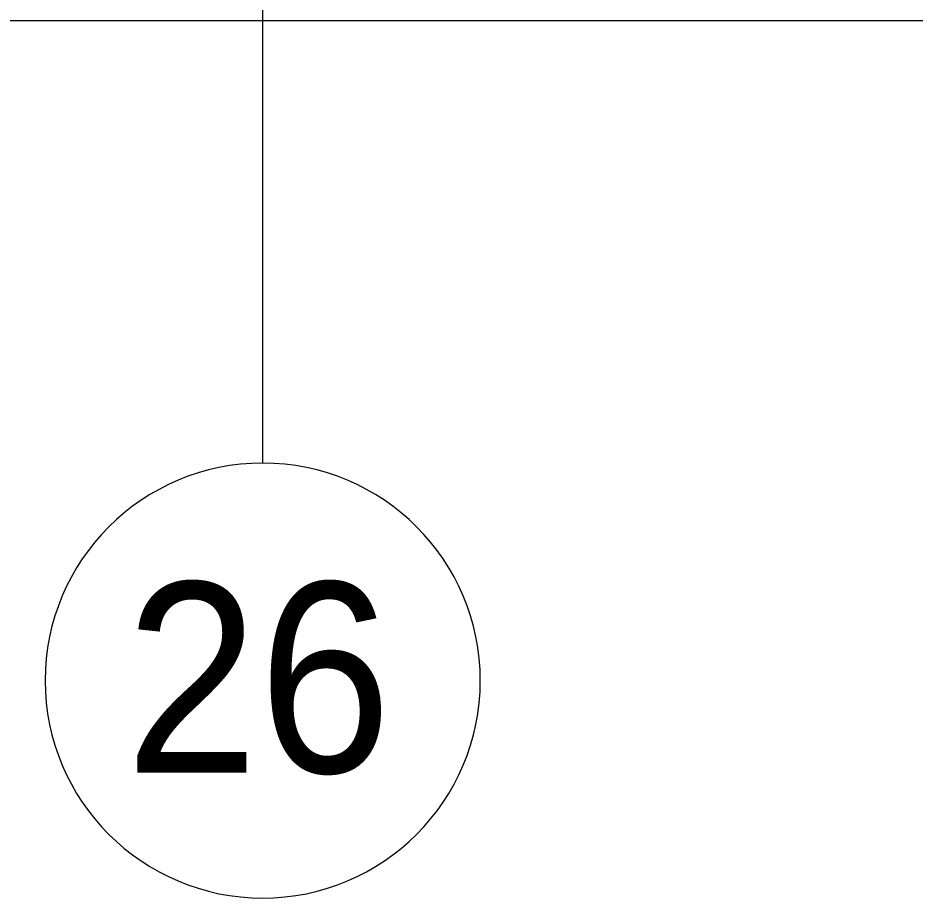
# Model space of a CAD drawing. Header units: millimetres. Extents: x -1113 to 415037, y -3642 to 28069.
# Drawn here: x 93825 to 97123, y -3642 to -405 of the extents above; entities that cross this region are included whole.
import ezdxf

# ---------------------------------------------------------------- set-up
doc = ezdxf.new("R2010")
doc.units = ezdxf.units.MM
for name, color, linetype, lineweight in [('0) Стена 3.93м', 3, 'Continuous', 60), ('A-WALL', 7, 'Continuous', 5), ('Оси', 7, 'Continuous', 9), ('Оси-1', 7, 'Continuous', 20)]:
    doc.layers.add(name, color=color, linetype=linetype, lineweight=lineweight)
doc.styles.add('Arial', font='arial.ttf', dxfattribs={"width": 0.9, "height": 700})

# ---------------------------------------------------------------- blocks, each defined once
blk = doc.blocks.new('Ось сетки - D8-29747960-Объем проектирования 1 этажа')
at = {"layer": 'Оси-1'}
for start, end in [(360, 180), (180, 360)]:
    blk.add_arc((0, 0), 4, start, end, dxfattribs=at)
blk = doc.blocks.new('1floor')
at = {"layer": 'A-WALL'}
blk.add_line((108030, -280), (89180, -280), dxfattribs=at)
at = {"layer": 'Оси'}
blk.add_line((94660, -1906.3), (94660, 3093.7), dxfattribs=at)
at = {"layer": 'Оси-1', "xscale": 199.9999999999999, "yscale": 199.9999999999999, "zscale": 199.9999999999999}
blk.add_blockref('Ось сетки - D8-29747960-Объем проектирования 1 этажа', (94660, -2706.3), dxfattribs=at)
at = {"layer": 'Оси', "insert": (94154.8, -2345), "char_height": 700, "width": 1212.151, "attachment_point": 1, "style": 'Arial'}
blk.add_mtext('26', dxfattribs=at)

msp = doc.modelspace()

# ---------------------------------------------------------------- block references
at = {"layer": '0) Стена 3.93м'}
msp.add_blockref('1floor', (64.7, -136.1), dxfattribs=at)

doc.saveas('drawing.dxf')
